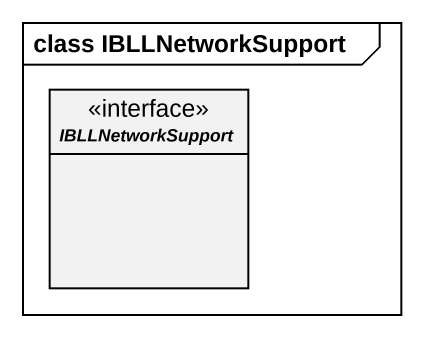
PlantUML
@startuml
mainframe class IBLLNetworkSupport
hide circle
hide empty members
interface IBLLNetworkSupport <<interface>>
@enduml
